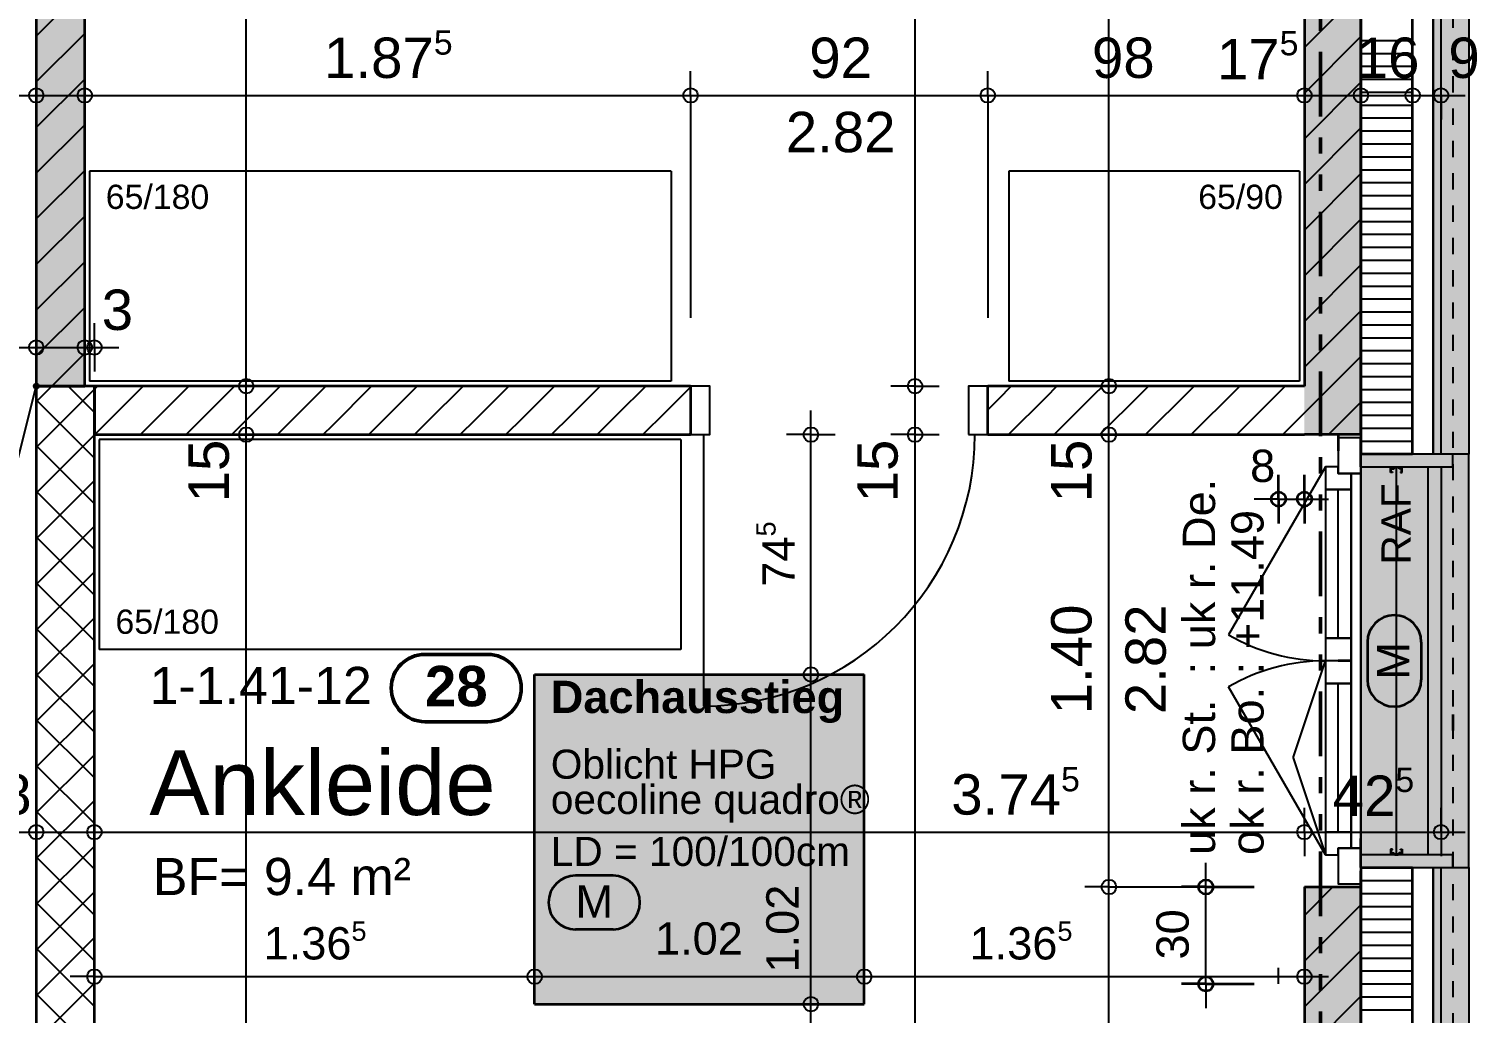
# Model space of a CAD drawing. Header units: centimetres. Extents: x 0.3 to 84.3, y 0.3 to 59.7.
# Drawn here: x 54.47 to 63.44, y 26.53 to 32.63 of the extents above; entities that cross this region are included whole.
import ezdxf

# ---------------------------------------------------------------- set-up
doc = ezdxf.new("R2010")
doc.units = ezdxf.units.CM
for name, pattern in [('AUSGEZOGEN', [0]), ('LINIE_17', [0.05, 0, -0.05]), ('LINIE_23', [0.79, 0.4, -0.13, 0, -0.13, 0, -0.13]), ('PHANTOM', [63.5, 31.75, -6.35, 6.35, -6.35, 6.35, -6.35]), ('PUNKT', [6.35, 0, -6.35]), ('RAND', [44.45, 12.7, -6.35, 12.7, -6.35, 0, -6.35]), ('VERDECKT', [9.525, 6.35, -3.175])]:
    doc.linetypes.add(name, pattern=pattern)
for name, color, linetype, lineweight in [('Allgemein', 7, 'AUSGEZOGEN', 35), ('Bauachsen grob', 7, 'RAND', 25), ('Daemmung', 7, 'AUSGEZOGEN', 35), ('Decke', 7, 'AUSGEZOGEN', 35), ('Fenster', 7, 'AUSGEZOGEN', 35), ('Fuellflaeche tragende Wände MW', 7, 'AUSGEZOGEN', 25), ('Holz Fassadenverkleidung', 7, 'AUSGEZOGEN', 35), ('Holzgelaender', 7, 'AUSGEZOGEN', 50), ('Konstruktion oben', 7, 'VERDECKT', 25), ('Oeffnungsrichtung Fenster', 7, 'AUSGEZOGEN', 25), ('Raumbezeichnung', 7, 'AUSGEZOGEN', 35), ('Rolladen', 7, 'AUSGEZOGEN', 25), ('Spengler', 7, 'AUSGEZOGEN', 35), ('Text Koten', 7, 'AUSGEZOGEN', 50), ('Text Werkplan Ausfuehrung', 7, 'AUSGEZOGEN', 50), ('Tuerzarge', 7, 'AUSGEZOGEN', 25), ('Unterkonstruktion', 7, 'AUSGEZOGEN', 35), ('Vermassung Decke', 180, 'VERDECKT', 50), ('Vorhangbrett', 7, 'AUSGEZOGEN', 25), ('Wand Beton bewehrt', 7, 'AUSGEZOGEN', 35), ('Wand Mauerwerk tragend', 7, 'AUSGEZOGEN', 35), ('Werkplan- Ausfuehrungsmasse', 7, 'AUSGEZOGEN', 25)]:
    doc.layers.add(name, color=color, linetype=linetype, lineweight=lineweight)
for name, color, linetype, lineweight, true_color in [('Brand Text', 7, 'AUSGEZOGEN', 35, 0x656565), ('Elektro Text', 7, 'AUSGEZOGEN', 35, 0x656565), ('Moebel', 7, 'AUSGEZOGEN', 25, 0xababab)]:
    doc.layers.add(name, color=color, linetype=linetype, lineweight=lineweight, true_color=true_color)
doc.styles.add('ARIAL', font='ARIAL.TTF')

msp = doc.modelspace()

# ---------------------------------------------------------------- hatches: boundary and pattern name
at = {"layer": 'Allgemein', "linetype": 'AUSGEZOGEN', "lineweight": 25}
h = msp.add_hatch(color=32, dxfattribs=at)
h.paths.add_polyline_path([(63.168, 27.434), (63.168, 15.698), (63.216, 15.698), (63.216, 27.434)])
h.paths.add_polyline_path([(63.216, 42.154), (63.168, 42.154), (63.168, 38.894), (63.216, 38.894)])
h.paths.add_polyline_path([(63.216, 36.334), (63.168, 36.334), (63.168, 29.994), (63.216, 29.994)])
h.paths.add_polyline_path([(63.216, 44.714), (63.216, 47.612), (63.168, 47.612), (63.168, 44.714)])
for points in [[(63.04, 29.994), (62.72, 29.994), (62.72, 29.914), (63.04, 29.914), (63.12, 29.914), (63.168, 29.914), (63.216, 29.914), (63.288, 29.914), (63.288, 29.994), (63.216, 29.994), (63.168, 29.994), (63.12, 29.994)], [(63.04, 27.514), (62.72, 27.514), (62.72, 27.434), (63.04, 27.434), (63.12, 27.434), (63.168, 27.434), (63.216, 27.434), (63.288, 27.434), (63.288, 27.514), (63.216, 27.514), (63.168, 27.514), (63.12, 27.514)]]:
    msp.add_hatch(color=32, dxfattribs=at).paths.add_polyline_path(points)
at = {"layer": 'Decke', "linetype": 'AUSGEZOGEN', "lineweight": 35, "true_color": 0xedf5de}
msp.add_hatch(color=7, dxfattribs=at).paths.add_polyline_path([(57.605, 28.629), (57.605, 26.589), (59.645, 26.589), (59.645, 28.629)])
at = {"layer": 'Fuellflaeche tragende Wände MW', "linetype": 'AUSGEZOGEN', "lineweight": 25}
h = msp.add_hatch(color=254, dxfattribs=at)
h.paths.add_polyline_path([(62.72, 39.014), (62.72, 42.034), (62.37, 42.034), (62.37, 39.014)])
h.paths.add_polyline_path([(62.37, 27.314), (62.37, 15.818), (62.72, 15.818), (62.72, 27.314)])
h.paths.add_polyline_path([(62.37, 36.214), (62.37, 30.114), (62.72, 30.114), (62.72, 36.214)])
h.paths.add_polyline_path([(62.37, 47.164), (62.37, 44.834), (62.72, 44.834), (62.72, 47.164)])
msp.add_hatch(color=254, dxfattribs=at).paths.add_polyline_path([(54.52, 38.454), (54.52, 30.414), (54.82, 30.414), (54.82, 38.454)])
at = {"layer": 'Holz Fassadenverkleidung', "linetype": 'AUSGEZOGEN', "lineweight": 25, "true_color": 0xfafafa}
for points in [[(63.216, 36.334), (63.216, 29.994), (63.388, 29.994), (63.388, 36.334)], [(63.216, 15.698), (63.388, 15.698), (63.388, 27.434), (63.216, 27.434)]]:
    msp.add_hatch(color=7, dxfattribs=at).paths.add_polyline_path(points)
at = {"layer": 'Holzgelaender', "linetype": 'AUSGEZOGEN', "lineweight": 25, "true_color": 0xf1f1f1}
msp.add_hatch(color=7, dxfattribs=at).paths.add_polyline_path([(63.136, 29.914), (63.136, 27.514), (63.216, 27.514), (63.216, 29.914)])
at = {"layer": 'Spengler', "linetype": 'AUSGEZOGEN', "lineweight": 25, "true_color": 0xfafafa}
msp.add_hatch(color=7, dxfattribs=at).paths.add_polyline_path([(63.388, 29.994), (63.288, 29.994), (63.288, 29.914), (62.72, 29.914), (62.72, 27.514), (63.288, 27.514), (63.288, 27.434), (63.388, 27.434)])
at = {"layer": 'Text Werkplan Ausfuehrung', "linetype": 'AUSGEZOGEN', "lineweight": 25}
for points in [[(54.5055, 30.4177), (54.5343, 30.4181), (54.5093, 30.4244)], [(54.5055, 30.4177), (54.5345, 30.4103), (54.5343, 30.4181)], [(54.5057, 30.4099), (54.5345, 30.4103), (54.5055, 30.4177)], [(54.5057, 30.4099), (54.5307, 30.4036), (54.5345, 30.4103)], [(54.5096, 30.4033), (54.5307, 30.4036), (54.5057, 30.4099)], [(54.5093, 30.4244), (54.5304, 30.4247), (54.5159, 30.4283)], [(54.5093, 30.4244), (54.5343, 30.4181), (54.5304, 30.4247)], [(54.5096, 30.4033), (54.5241, 30.3997), (54.5307, 30.4036)], [(54.5241, 30.3997), (54.5096, 30.4033), (54.5163, 30.3995)], [(54.5159, 30.4283), (54.5304, 30.4247), (54.5237, 30.4285)]]:
    msp.add_hatch(color=7, dxfattribs=at).paths.add_polyline_path(points)

# ---------------------------------------------------------------- linework, layer by layer
at = {"layer": 'Allgemein', "color": 7, "linetype": 'AUSGEZOGEN', "lineweight": 25}
for p, q in [((63.168, 36.334), (63.168, 29.994)), ((63.216, 29.994), (63.216, 36.334)), ((63.04, 29.994), (62.72, 29.994)), ((62.72, 29.994), (62.72, 29.914)), ((63.12, 29.994), (63.04, 29.994)), ((63.168, 29.994), (63.12, 29.994)), ((63.288, 29.994), (63.216, 29.994)), ((63.288, 29.914), (63.288, 29.994)), ((62.72, 29.914), (63.04, 29.914)), ((63.04, 29.914), (63.12, 29.914)), ((63.12, 29.914), (63.168, 29.914)), ((63.168, 29.914), (63.216, 29.914)), ((63.216, 29.914), (63.288, 29.914)), ((63.04, 27.514), (62.72, 27.514)), ((62.72, 27.514), (62.72, 27.434)), ((62.72, 27.434), (63.04, 27.434)), ((63.12, 27.514), (63.04, 27.514)), ((63.04, 27.434), (63.12, 27.434)), ((63.168, 27.514), (63.12, 27.514)), ((63.12, 27.434), (63.168, 27.434)), ((63.216, 27.514), (63.168, 27.514)), ((63.168, 27.434), (63.168, 15.698)), ((63.288, 27.514), (63.216, 27.514)), ((63.216, 27.434), (63.288, 27.434)), ((63.216, 15.698), (63.216, 27.434)), ((63.288, 27.434), (63.288, 27.514))]:
    msp.add_line(p, q, dxfattribs=at)
at = {"layer": 'Bauachsen grob', "color": 32, "linetype": 'LINIE_23', "lineweight": 50, "true_color": 0xc36e14}
msp.add_line((62.47, 1.394), (62.47, 57.974), dxfattribs=at)
at = {"layer": 'Daemmung', "color": 7, "linetype": 'AUSGEZOGEN', "lineweight": 35}
for p, q in [((63.04, 29.994), (63.04, 36.334)), ((62.72, 36.214), (62.72, 30.114)), ((62.72, 30.114), (62.72, 29.994)), ((63.04, 29.994), (62.72, 29.994)), ((62.72, 27.434), (63.04, 27.434)), ((62.72, 27.434), (62.72, 27.314)), ((63.04, 15.698), (63.04, 27.434)), ((62.72, 27.314), (62.72, 15.818))]:
    msp.add_line(p, q, dxfattribs=at)
at = {"layer": 'Daemmung', "color": 7, "linetype": 'AUSGEZOGEN', "lineweight": 25}
for p, q in [((62.72, 27.434), (63.04, 27.434)), ((62.72, 27.354), (63.04, 27.354)), ((62.72, 27.274), (63.04, 27.274)), ((62.72, 27.194), (63.04, 27.194)), ((62.72, 27.114), (63.04, 27.114)), ((62.72, 27.114), (63.04, 27.114)), ((62.72, 27.034), (63.04, 27.034)), ((62.72, 26.954), (63.04, 26.954)), ((62.72, 26.874), (63.04, 26.874)), ((62.72, 26.794), (63.04, 26.794)), ((62.72, 26.794), (63.04, 26.794)), ((62.72, 26.714), (63.04, 26.714)), ((62.72, 26.634), (63.04, 26.634)), ((62.72, 26.554), (63.04, 26.554))]:
    msp.add_line(p, q, dxfattribs=at)
for points in [[(62.72, 32.554), (63.04, 32.554), (63.04, 32.554)], [(62.72, 32.554), (63.04, 32.554), (63.04, 32.554)], [(62.72, 32.474), (63.04, 32.474), (63.04, 32.474)], [(62.72, 32.394), (63.04, 32.394), (63.04, 32.394)], [(62.72, 32.314), (63.04, 32.314), (63.04, 32.314)], [(62.72, 32.234), (63.04, 32.234), (63.04, 32.234)], [(62.72, 32.234), (63.04, 32.234), (63.04, 32.234)], [(62.72, 32.154), (63.04, 32.154), (63.04, 32.154)], [(62.72, 32.074), (63.04, 32.074), (63.04, 32.074)], [(62.72, 31.994), (63.04, 31.994), (63.04, 31.994)], [(62.72, 31.914), (63.04, 31.914), (63.04, 31.914)], [(62.72, 31.914), (63.04, 31.914), (63.04, 31.914)], [(62.72, 31.834), (63.04, 31.834), (63.04, 31.834)], [(62.72, 31.754), (63.04, 31.754), (63.04, 31.754)], [(62.72, 31.674), (62.72, 31.674), (62.72, 31.674), (62.72, 31.674), (63.04, 31.674), (63.04, 31.674)], [(62.72, 31.594), (62.72, 31.594), (62.72, 31.594), (62.72, 31.594), (63.04, 31.594), (63.04, 31.594)], [(62.72, 31.594), (62.72, 31.594), (62.72, 31.594), (62.72, 31.594), (63.04, 31.594), (63.04, 31.594)], [(62.72, 31.514), (62.72, 31.514), (62.72, 31.514), (62.72, 31.514), (63.04, 31.514), (63.04, 31.514)], [(62.72, 31.434), (62.72, 31.434), (62.72, 31.434), (63.04, 31.434), (63.04, 31.434)], [(62.72, 31.354), (62.72, 31.354), (62.72, 31.354), (62.72, 31.354), (63.04, 31.354), (63.04, 31.354)], [(62.72, 31.274), (62.72, 31.274), (62.72, 31.274), (62.72, 31.274), (63.04, 31.274), (63.04, 31.274)], [(62.72, 31.274), (62.72, 31.274), (62.72, 31.274), (62.72, 31.274), (63.04, 31.274), (63.04, 31.274)], [(62.72, 31.194), (62.72, 31.194), (62.72, 31.194), (62.72, 31.194), (63.04, 31.194), (63.04, 31.194)], [(62.72, 31.114), (62.72, 31.114), (62.72, 31.114), (62.72, 31.114), (63.04, 31.114), (63.04, 31.114)], [(62.72, 31.034), (62.72, 31.034), (62.72, 31.034), (62.72, 31.034), (63.04, 31.034)], [(62.72, 30.954), (62.72, 30.954), (62.72, 30.954), (62.72, 30.954), (63.04, 30.954)], [(62.72, 30.954), (62.72, 30.954), (62.72, 30.954), (62.72, 30.954), (63.04, 30.954)], [(62.72, 30.874), (62.72, 30.874), (62.72, 30.874), (62.72, 30.874), (63.04, 30.874)], [(62.72, 30.794), (62.72, 30.794), (62.72, 30.794), (62.72, 30.794), (63.04, 30.794)], [(62.72, 30.714), (62.72, 30.714), (62.72, 30.714), (62.72, 30.714), (63.04, 30.714)], [(62.72, 30.634), (62.72, 30.634), (62.72, 30.634), (62.72, 30.634), (63.04, 30.634)], [(62.72, 30.634), (62.72, 30.634), (62.72, 30.634), (62.72, 30.634), (63.04, 30.634)], [(62.72, 30.554), (62.72, 30.554), (62.72, 30.554), (62.72, 30.554), (63.04, 30.554)], [(62.72, 30.474), (62.72, 30.474), (62.72, 30.474), (62.72, 30.474), (63.04, 30.474)], [(62.72, 30.394), (62.72, 30.394), (62.72, 30.394), (62.72, 30.394), (63.04, 30.394)], [(62.72, 30.314), (62.72, 30.314), (62.72, 30.314), (62.72, 30.314), (63.04, 30.314)], [(62.72, 30.314), (62.72, 30.314), (62.72, 30.314), (62.72, 30.314), (63.04, 30.314)], [(62.72, 30.234), (62.72, 30.234), (62.72, 30.234), (62.72, 30.234), (63.04, 30.234)], [(62.72, 30.154), (62.72, 30.154), (62.72, 30.154), (62.72, 30.154), (63.04, 30.154)], [(62.72, 30.074), (62.72, 30.074), (62.72, 30.074), (62.72, 30.074), (63.04, 30.074)]]:
    msp.add_lwpolyline(points, dxfattribs=at)
at = {"layer": 'Decke', "color": 92, "linetype": 'RAND', "lineweight": 35, "true_color": 0x00c600}
for p, q in [((57.605, 26.589), (57.605, 28.629)), ((57.605, 28.629), (59.645, 28.629)), ((59.645, 26.589), (59.645, 28.629)), ((57.605, 26.589), (59.645, 26.589)), ((59.645, 26.589), (59.645, 26.589))]:
    msp.add_line(p, q, dxfattribs=at)
at = {"layer": 'Elektro Text', "color": 40, "linetype": 'AUSGEZOGEN', "lineweight": 35}
for p, q in [((62.76, 28.8301), (62.76, 28.5973)), ((63.0933, 28.8301), (63.0933, 28.5973)), ((58.0904, 27.3846), (57.8576, 27.3846)), ((58.0904, 27.0512), (57.8576, 27.0512))]:
    msp.add_line(p, q, dxfattribs=at)
for centre, start, end in [((62.9267, 28.8301), 0, 180), ((62.9267, 28.5973), 180, 0), ((57.8576, 27.2179), 90, 270), ((58.0904, 27.2179), 270, 90)]:
    msp.add_arc(centre, 0.1667, start, end, dxfattribs=at)
at = {"layer": 'Fenster', "color": 7, "linetype": 'AUSGEZOGEN', "lineweight": 25}
for p, q in [((62.58, 28.855), (62.58, 29.774)), ((62.58, 27.654), (62.58, 28.573))]:
    msp.add_line(p, q, dxfattribs=at)
for points in [[(62.72, 29.874), (62.72, 30.094), (62.58, 30.094), (62.58, 29.874), (62.72, 29.874)], [(62.72, 27.434), (63.388, 27.434), (63.388, 29.994), (62.72, 29.994), (62.72, 27.434)], [(62.66, 29.774), (62.66, 29.874), (62.58, 29.874), (62.58, 29.914), (62.5, 29.914), (62.5, 29.774), (62.66, 29.774)], [(62.66, 29.874), (62.66, 28.715), (62.58, 28.715), (62.58, 28.713), (62.66, 28.713), (62.66, 27.554), (62.72, 27.554), (62.72, 29.874), (62.66, 29.874)], [(62.66, 28.855), (62.66, 29.774), (62.5, 29.774), (62.5, 28.855), (62.66, 28.855)], [(62.58, 28.715), (62.66, 28.715), (62.66, 28.855), (62.5, 28.855), (62.5, 28.715), (62.58, 28.715)], [(62.66, 28.573), (62.66, 28.713), (62.58, 28.713), (62.5, 28.713), (62.5, 28.573), (62.66, 28.573)], [(62.66, 27.654), (62.66, 28.573), (62.5, 28.573), (62.5, 27.654), (62.66, 27.654)], [(62.58, 27.514), (62.58, 27.554), (62.66, 27.554), (62.66, 27.654), (62.5, 27.654), (62.5, 27.514), (62.58, 27.514)], [(62.72, 27.334), (62.72, 27.554), (62.58, 27.554), (62.58, 27.334), (62.72, 27.334)]]:
    msp.add_lwpolyline(points, dxfattribs=at)
at = {"layer": 'Holz Fassadenverkleidung', "color": 7, "linetype": 'LINIE_17', "lineweight": 25}
msp.add_line((63.288, 47.732), (63.288, 10.796), dxfattribs=at)
at = {"layer": 'Holzgelaender', "color": 7, "linetype": 'AUSGEZOGEN', "lineweight": 25}
for p, q in [((63.136, 27.514), (63.136, 29.914)), ((63.136, 29.914), (63.216, 29.914)), ((63.216, 29.914), (63.216, 27.514)), ((63.216, 27.514), (63.136, 27.514))]:
    msp.add_line(p, q, dxfattribs=at)
at = {"layer": 'Konstruktion oben', "color": 7, "linetype": 'PUNKT', "lineweight": 35}
msp.add_line((63.288, 47.732), (63.288, 10.796), dxfattribs=at)
at = {"layer": 'Moebel', "color": 253, "linetype": 'AUSGEZOGEN', "lineweight": 25, "true_color": 0xababab}
for p, q in [((54.85, 31.744), (54.85, 30.444)), ((58.45, 31.744), (54.85, 31.744)), ((58.45, 31.744), (58.45, 30.444)), ((60.54, 31.744), (60.54, 30.444)), ((62.34, 31.744), (60.54, 31.744)), ((62.34, 31.744), (62.34, 30.444)), ((58.45, 30.444), (54.85, 30.444)), ((62.34, 30.444), (60.54, 30.444)), ((54.91, 30.084), (54.91, 28.784)), ((58.51, 30.084), (54.91, 30.084)), ((58.51, 30.084), (58.51, 28.784)), ((58.51, 28.784), (54.91, 28.784))]:
    msp.add_line(p, q, dxfattribs=at)
at = {"layer": 'Oeffnungsrichtung Fenster', "color": 7, "linetype": 'AUSGEZOGEN', "lineweight": 25}
for p, q in [((62.5, 29.914), (61.9, 28.8748)), ((62.3, 28.1135), (62.5, 28.713)), ((62.5, 27.514), (61.9, 28.5532)), ((62.3, 28.1135), (62.5, 27.514))]:
    msp.add_line(p, q, dxfattribs=at)
for centre, start, end in [((62.5, 29.914), 240, 270), ((62.5, 27.514), 90, 120)]:
    msp.add_arc(centre, 1.2, start, end, dxfattribs=at)
at = {"layer": 'Rolladen', "color": 7, "linetype": 'AUSGEZOGEN', "lineweight": 25}
for p, q in [((62.904, 29.913), (62.908, 29.913)), ((62.904, 29.879), (62.904, 29.913)), ((62.916, 29.879), (62.904, 29.879)), ((62.908, 29.907), (62.908, 29.913)), ((62.908, 29.907), (62.922, 29.907)), ((62.908, 29.883), (62.908, 29.903)), ((62.908, 29.903), (62.9237, 29.903)), ((62.908, 29.883), (62.916, 29.883)), ((62.916, 29.883), (62.916, 29.879)), ((62.922, 29.907), (62.929, 29.914)), ((62.9237, 29.903), (62.9307, 29.91)), ((62.929, 29.914), (62.951, 29.914)), ((62.9493, 29.91), (62.9307, 29.91)), ((62.934, 29.914), (62.935, 29.914)), ((62.935, 29.914), (62.945, 29.914)), ((62.9563, 29.903), (62.9493, 29.91)), ((62.958, 29.907), (62.951, 29.914)), ((62.972, 29.903), (62.9563, 29.903)), ((62.972, 29.907), (62.958, 29.907)), ((62.964, 29.883), (62.964, 29.879)), ((62.972, 29.883), (62.964, 29.883)), ((62.964, 29.879), (62.976, 29.879)), ((62.972, 29.913), (62.976, 29.913)), ((62.972, 29.907), (62.972, 29.913)), ((62.972, 29.883), (62.972, 29.903)), ((62.976, 29.879), (62.976, 29.913)), ((62.904, 27.549), (62.904, 27.515)), ((62.916, 27.549), (62.904, 27.549)), ((62.908, 27.545), (62.916, 27.545)), ((62.908, 27.545), (62.908, 27.525)), ((62.908, 27.525), (62.9237, 27.525)), ((62.908, 27.521), (62.922, 27.521)), ((62.908, 27.521), (62.908, 27.515)), ((62.916, 27.545), (62.916, 27.549)), ((62.922, 27.521), (62.929, 27.514)), ((62.9237, 27.525), (62.9307, 27.518)), ((62.9563, 27.525), (62.9493, 27.518)), ((62.958, 27.521), (62.951, 27.514)), ((62.972, 27.525), (62.9563, 27.525)), ((62.972, 27.521), (62.958, 27.521)), ((62.964, 27.549), (62.976, 27.549)), ((62.964, 27.545), (62.964, 27.549)), ((62.972, 27.545), (62.964, 27.545)), ((62.972, 27.545), (62.972, 27.525)), ((62.972, 27.521), (62.972, 27.515)), ((62.976, 27.549), (62.976, 27.515)), ((62.904, 27.515), (62.908, 27.515)), ((62.929, 27.514), (62.951, 27.514)), ((62.9493, 27.518), (62.9307, 27.518)), ((62.934, 27.514), (62.935, 27.514)), ((62.935, 27.514), (62.945, 27.514)), ((62.972, 27.515), (62.976, 27.515))]:
    msp.add_line(p, q, dxfattribs=at)
at = {"layer": 'Rolladen', "color": 7, "linetype": 'PHANTOM', "lineweight": 25}
msp.add_line((62.94, 27.514), (62.94, 29.914), dxfattribs=at)
at = {"layer": 'Spengler', "color": 7, "linetype": 'AUSGEZOGEN', "lineweight": 25}
for p, q in [((63.388, 36.334), (63.388, 29.994)), ((63.388, 27.434), (63.388, 15.698))]:
    msp.add_line(p, q, dxfattribs=at)
at = {"layer": 'Text Werkplan Ausfuehrung', "color": 7, "linetype": 'AUSGEZOGEN', "lineweight": 25}
for p, q in [((54.113, 28.794), (54.52, 30.414)), ((54.5055, 30.4177), (54.5055, 30.4177)), ((54.5163, 30.3995), (54.5163, 30.3995)), ((54.5237, 30.4285), (54.5237, 30.4285)), ((54.5345, 30.4103), (54.5345, 30.4103))]:
    msp.add_line(p, q, dxfattribs=at)
at = {"layer": 'Text Werkplan Ausfuehrung', "color": 240, "linetype": 'AUSGEZOGEN', "lineweight": 50}
for p, q in [((57.3142, 28.754), (56.9257, 28.754)), ((57.3142, 28.3373), (56.9257, 28.3373))]:
    msp.add_line(p, q, dxfattribs=at)
at = {"layer": 'Text Werkplan Ausfuehrung', "color": 7, "linetype": 'AUSGEZOGEN', "lineweight": 25}
msp.add_circle((54.52, 30.414), 0.015, dxfattribs=at)
at = {"layer": 'Text Werkplan Ausfuehrung', "color": 240, "linetype": 'AUSGEZOGEN', "lineweight": 50}
for centre, start, end in [((56.9257, 28.5456), 90, 270), ((57.3142, 28.5456), 270, 90)]:
    msp.add_arc(centre, 0.2083, start, end, dxfattribs=at)
at = {"layer": 'Tuerzarge', "color": 7, "linetype": 'AUSGEZOGEN', "lineweight": 25}
msp.add_line((58.65, 30.114), (58.65, 28.434), dxfattribs=at)
for points in [[(58.57, 30.114), (58.69, 30.114), (58.69, 30.414), (58.57, 30.414), (58.57, 30.114)], [(60.29, 30.114), (60.41, 30.114), (60.41, 30.414), (60.29, 30.414), (60.29, 30.114)]]:
    msp.add_lwpolyline(points, dxfattribs=at)
msp.add_arc((58.65, 30.114), 1.68, 270, 0, dxfattribs=at)
at = {"layer": 'Unterkonstruktion', "color": 7, "linetype": 'AUSGEZOGEN', "lineweight": 25}
for p, q in [((63.04, 36.334), (63.04, 29.994)), ((63.168, 29.994), (63.168, 36.334)), ((63.12, 29.994), (63.04, 29.994)), ((63.168, 29.994), (63.12, 29.994)), ((63.04, 27.434), (63.12, 27.434)), ((63.04, 27.434), (63.04, 15.698)), ((63.12, 27.434), (63.168, 27.434)), ((63.168, 15.698), (63.168, 27.434))]:
    msp.add_line(p, q, dxfattribs=at)
at = {"layer": 'Vermassung Decke', "color": 92, "linetype": 'AUSGEZOGEN', "lineweight": 25, "true_color": 0x00c600}
for p, q in [((59.315, 30.114), (59.315, 30.264)), ((59.315, 30.114), (59.165, 30.114)), ((59.315, 30.114), (59.465, 30.114)), ((59.315, 30.114), (59.315, 30.114)), ((59.315, 28.629), (59.315, 30.114)), ((59.315, 28.629), (59.165, 28.629)), ((59.315, 28.629), (59.465, 28.629)), ((59.315, 28.629), (59.345, 28.629)), ((59.315, 26.589), (59.315, 28.629)), ((54.88, 26.759), (54.88, 26.909)), ((57.605, 26.759), (57.605, 26.909)), ((59.645, 26.759), (59.645, 26.909)), ((62.37, 26.759), (62.37, 26.909)), ((54.88, 26.759), (54.73, 26.759)), ((54.88, 26.759), (54.88, 26.609)), ((54.88, 26.759), (54.88, 26.759)), ((57.605, 26.759), (57.605, 26.789)), ((57.605, 26.759), (57.605, 26.609)), ((57.605, 26.759), (59.645, 26.759)), ((59.645, 26.759), (59.645, 26.789)), ((59.645, 26.759), (59.645, 26.609)), ((59.645, 26.759), (62.37, 26.759)), ((62.37, 26.759), (62.37, 26.609)), ((62.37, 26.759), (62.37, 26.759)), ((62.37, 26.759), (62.52, 26.759)), ((59.315, 26.589), (59.165, 26.589)), ((59.315, 26.589), (59.465, 26.589)), ((59.315, 26.589), (59.345, 26.589)), ((59.315, 25.104), (59.315, 26.589))]:
    msp.add_line(p, q, dxfattribs=at)
msp.add_lwpolyline([(54.88, 26.759), (55.6718, 26.759), (55.6718, 26.759), (57.605, 26.759)], dxfattribs=at)
for centre in [(59.315, 30.114), (59.315, 28.629), (54.88, 26.759), (57.605, 26.759), (59.645, 26.759), (62.37, 26.759), (59.315, 26.589)]:
    msp.add_circle(centre, 0.045, dxfattribs=at)
at = {"layer": 'Vorhangbrett', "color": 191, "linetype": 'PUNKT', "lineweight": 25, "true_color": 0xbe96ea}
msp.add_line((62.21, 26.714), (62.21, 30.114), dxfattribs=at)
at = {"layer": 'Vorhangbrett', "color": 191, "linetype": 'AUSGEZOGEN', "lineweight": 35, "true_color": 0xbe96ea}
for p, q in [((62.21, 29.7147), (62.21, 29.8647)), ((62.37, 29.7147), (62.37, 29.8647)), ((62.21, 29.7147), (62.21, 29.5647)), ((62.37, 29.7147), (62.37, 29.5647)), ((61.76, 27.314), (61.61, 27.314)), ((61.76, 27.314), (61.91, 27.314)), ((61.76, 27.314), (62.06, 27.314)), ((61.76, 26.714), (61.61, 26.714)), ((61.76, 26.714), (61.91, 26.714)), ((61.76, 26.714), (62.06, 26.714))]:
    msp.add_line(p, q, dxfattribs=at)
at = {"layer": 'Vorhangbrett', "color": 191, "linetype": 'AUSGEZOGEN', "lineweight": 25, "true_color": 0xbe96ea}
for p, q in [((62.21, 29.7147), (62.06, 29.7147)), ((62.21, 29.7147), (62.37, 29.7147)), ((62.37, 29.7147), (62.52, 29.7147)), ((61.76, 27.314), (61.76, 27.464)), ((61.76, 26.714), (61.76, 27.314)), ((61.76, 26.714), (61.76, 26.564))]:
    msp.add_line(p, q, dxfattribs=at)
at = {"layer": 'Vorhangbrett', "color": 191, "linetype": 'AUSGEZOGEN', "lineweight": 35, "true_color": 0xbe96ea}
for centre in [(62.21, 29.7147), (62.37, 29.7147), (61.76, 27.314), (61.76, 26.714)]:
    msp.add_circle(centre, 0.045, dxfattribs=at)
at = {"layer": 'Wand Beton bewehrt', "color": 7, "linetype": 'AUSGEZOGEN', "lineweight": 35}
for p, q in [((54.82, 30.414), (54.52, 30.414)), ((54.52, 30.414), (54.52, 23.934)), ((54.88, 30.414), (54.82, 30.414)), ((54.88, 30.114), (54.88, 30.414)), ((54.88, 25.104), (54.88, 30.114))]:
    msp.add_line(p, q, dxfattribs=at)
at = {"layer": 'Wand Beton bewehrt', "color": 7, "linetype": 'AUSGEZOGEN', "lineweight": 25}
for p, q in [((54.52, 30.3181), (54.6159, 30.414)), ((54.52, 30.0352), (54.88, 30.3952)), ((54.7179, 30.414), (54.88, 30.2519)), ((54.52, 30.3291), (54.88, 29.9691)), ((54.52, 29.7524), (54.88, 30.1124)), ((54.52, 30.0462), (54.88, 29.6862)), ((54.52, 29.4695), (54.88, 29.8295)), ((54.52, 29.7634), (54.88, 29.4034)), ((54.52, 29.1867), (54.88, 29.5467)), ((54.52, 29.4805), (54.88, 29.1205)), ((54.52, 28.9038), (54.88, 29.2638)), ((54.52, 29.1977), (54.88, 28.8377)), ((54.52, 28.621), (54.88, 28.981)), ((54.52, 28.9149), (54.88, 28.5549)), ((54.52, 28.3382), (54.88, 28.6982)), ((54.52, 28.632), (54.88, 28.272)), ((54.52, 28.0553), (54.88, 28.4153)), ((54.52, 28.3492), (54.88, 27.9892)), ((54.52, 27.7725), (54.88, 28.1325)), ((54.52, 28.0663), (54.88, 27.7063)), ((54.52, 27.4896), (54.88, 27.8496)), ((54.52, 27.7835), (54.88, 27.4235)), ((54.52, 27.2068), (54.88, 27.5668)), ((54.52, 27.5006), (54.88, 27.1406)), ((54.52, 26.9239), (54.88, 27.2839)), ((54.52, 27.2178), (54.88, 26.8578)), ((54.52, 26.6411), (54.88, 27.0011)), ((54.52, 26.935), (54.88, 26.575)), ((54.52, 26.3583), (54.88, 26.7183)), ((54.52, 26.6521), (54.88, 26.2921))]:
    msp.add_line(p, q, dxfattribs=at)
at = {"layer": 'Wand Mauerwerk tragend', "color": 7, "linetype": 'AUSGEZOGEN', "lineweight": 35}
for p, q in [((54.82, 30.414), (54.82, 38.454)), ((54.52, 37.714), (54.52, 30.414)), ((62.37, 36.214), (62.37, 30.414)), ((62.72, 30.114), (62.72, 36.214)), ((54.52, 30.414), (54.82, 30.414)), ((58.57, 30.414), (54.88, 30.414)), ((54.88, 30.414), (54.88, 30.114)), ((58.57, 30.414), (58.57, 30.114)), ((60.41, 30.114), (60.41, 30.414)), ((62.37, 30.414), (60.41, 30.414)), ((54.88, 30.114), (58.57, 30.114)), ((60.41, 30.114), (62.37, 30.114)), ((62.58, 30.114), (62.37, 30.114)), ((62.72, 30.114), (62.58, 30.114)), ((62.37, 27.314), (62.58, 27.314)), ((62.37, 27.314), (62.37, 25.104)), ((62.58, 27.314), (62.72, 27.314)), ((62.72, 15.818), (62.72, 27.314))]:
    msp.add_line(p, q, dxfattribs=at)
at = {"layer": 'Wand Mauerwerk tragend', "color": 7, "linetype": 'AUSGEZOGEN', "lineweight": 25}
for p, q in [((54.52, 32.5808), (54.82, 32.8808)), ((54.52, 32.298), (54.82, 32.598)), ((54.52, 32.0151), (54.82, 32.3151)), ((54.52, 31.7323), (54.82, 32.0323)), ((54.52, 31.4494), (54.82, 31.7494)), ((54.52, 31.1666), (54.82, 31.4666)), ((54.52, 30.8837), (54.82, 31.1837)), ((54.52, 30.6009), (54.82, 30.9009)), ((54.6159, 30.414), (54.82, 30.6181)), ((54.88, 30.3952), (54.8988, 30.414)), ((62.5184, 30.114), (62.72, 30.3156)), ((62.2355, 30.114), (62.37, 30.2485)), ((58.5586, 30.114), (58.57, 30.1254)), ((62.37, 27.1372), (62.5468, 27.314)), ((62.37, 26.8544), (62.72, 27.2044)), ((62.37, 26.5715), (62.72, 26.9215)), ((62.37, 26.2887), (62.72, 26.6387))]:
    msp.add_line(p, q, dxfattribs=at)
at = {"layer": 'Wand Mauerwerk tragend', "color": 180, "linetype": 'PUNKT', "lineweight": 35}
for p, q in [((62.72, 30.114), (62.58, 30.114)), ((62.58, 30.114), (62.58, 27.314)), ((62.72, 29.994), (62.72, 30.114)), ((62.72, 29.914), (62.72, 29.994)), ((62.72, 27.514), (62.72, 29.914)), ((62.72, 27.434), (62.72, 27.514)), ((62.72, 27.314), (62.72, 27.434)), ((62.58, 27.314), (62.72, 27.314))]:
    msp.add_line(p, q, dxfattribs=at)
at = {"layer": 'Wand Mauerwerk tragend', "color": 7, "linetype": 'AUSGEZOGEN', "lineweight": 25}
for points in [[(62.37, 32.5112), (62.37, 32.5112), (62.72, 32.8612)], [(62.37, 32.2284), (62.37, 32.2284), (62.72, 32.5784)], [(62.37, 31.9455), (62.37, 31.9455), (62.72, 32.2955)], [(62.37, 31.6627), (62.37, 31.6627), (62.72, 32.0127)], [(62.37, 31.3798), (62.37, 31.3798), (62.72, 31.7298)], [(62.37, 31.097), (62.37, 31.097), (62.72, 31.447)], [(62.37, 30.8142), (62.37, 30.8142), (62.72, 31.1641)], [(62.37, 30.5313), (62.37, 30.5313), (62.72, 30.8813)], [(62.37, 30.2485), (62.37, 30.2485), (62.72, 30.5985)], [(54.8816, 30.114), (54.8817, 30.1141), (54.8817, 30.1141), (55.1816, 30.414)], [(55.1645, 30.114), (55.1763, 30.1259), (55.1763, 30.1259), (55.4645, 30.414)], [(55.4473, 30.114), (55.471, 30.1377), (55.471, 30.1377), (55.7473, 30.414)], [(55.7302, 30.114), (55.7656, 30.1495), (55.7656, 30.1495), (56.0302, 30.414)], [(56.013, 30.114), (56.0603, 30.1613), (56.0603, 30.1613), (56.313, 30.414)], [(56.2958, 30.114), (56.3549, 30.1731), (56.3549, 30.1731), (56.5958, 30.414)], [(56.5787, 30.114), (56.6496, 30.1849), (56.6496, 30.1849), (56.8787, 30.414)], [(56.8615, 30.114), (56.9442, 30.1967), (56.9442, 30.1967), (57.1615, 30.414)], [(57.1444, 30.114), (57.2388, 30.2085), (57.2388, 30.2085), (57.4444, 30.414)], [(57.4272, 30.114), (57.5335, 30.2203), (57.5335, 30.2203), (57.7272, 30.414)], [(57.71, 30.114), (57.8281, 30.2321), (57.8281, 30.2321), (58.01, 30.414)], [(57.9929, 30.114), (58.1228, 30.2439), (58.1228, 30.2439), (58.2929, 30.414)], [(58.2757, 30.114), (58.4174, 30.2557), (58.4174, 30.2557), (58.57, 30.4083)], [(60.41, 30.2684), (60.4799, 30.3383), (60.4799, 30.3383), (60.5556, 30.414)], [(60.5385, 30.114), (60.7746, 30.3501), (60.7746, 30.3501), (60.8385, 30.414)], [(60.8213, 30.114), (61.0692, 30.3619), (61.0692, 30.3619), (61.1213, 30.414)], [(61.1042, 30.114), (61.3639, 30.3737), (61.3639, 30.3737), (61.4042, 30.414)], [(61.387, 30.114), (61.6585, 30.3855), (61.6585, 30.3855), (61.687, 30.414)], [(61.6698, 30.114), (61.9532, 30.3973), (61.9532, 30.3973), (61.9698, 30.414)], [(61.9527, 30.114), (62.2478, 30.4091), (62.2478, 30.4091), (62.2527, 30.414)]]:
    msp.add_lwpolyline(points, dxfattribs=at)
at = {"layer": 'Werkplan- Ausfuehrungsmasse', "color": 7, "linetype": 'AUSGEZOGEN', "lineweight": 25}
for p, q in [((59.96, 30.414), (59.96, 40.894)), ((55.82, 30.414), (55.82, 38.454)), ((61.16, 30.414), (61.16, 36.214)), ((54.52, 32.214), (54.52, 32.364)), ((54.82, 32.214), (54.82, 32.364)), ((58.57, 32.214), (58.57, 32.364)), ((60.41, 32.214), (60.41, 32.364)), ((62.37, 32.214), (62.37, 32.364)), ((62.72, 32.214), (62.72, 32.364)), ((63.04, 32.214), (63.04, 32.364)), ((63.216, 32.214), (63.216, 32.364)), ((52.12, 32.214), (54.52, 32.214)), ((54.52, 32.214), (54.52, 32.064)), ((54.52, 32.214), (54.52, 32.214)), ((54.52, 32.214), (54.82, 32.214)), ((54.82, 32.214), (54.82, 32.064)), ((54.82, 32.214), (54.82, 32.214)), ((54.82, 32.214), (58.57, 32.214)), ((58.57, 32.214), (58.57, 32.064)), ((58.57, 32.214), (60.41, 32.214)), ((60.41, 32.214), (60.41, 32.064)), ((60.41, 32.214), (60.41, 30.8367)), ((60.41, 32.214), (62.37, 32.214)), ((62.37, 32.214), (62.37, 32.064)), ((62.37, 32.214), (62.37, 32.214)), ((62.37, 32.214), (62.72, 32.214)), ((62.72, 32.214), (62.72, 32.064)), ((62.72, 32.214), (62.72, 32.214)), ((62.72, 32.214), (63.04, 32.214)), ((63.04, 32.214), (63.04, 32.064)), ((63.04, 32.214), (63.04, 32.214)), ((63.04, 32.214), (63.216, 32.214)), ((63.216, 32.214), (63.216, 32.064)), ((63.216, 32.214), (63.216, 32.214)), ((63.216, 32.214), (63.366, 32.214)), ((54.52, 30.654), (54.52, 30.804)), ((54.82, 30.654), (54.82, 30.804)), ((54.88, 30.654), (54.88, 30.804)), ((52.12, 30.654), (54.52, 30.654)), ((54.52, 30.654), (54.52, 30.504)), ((54.52, 30.654), (54.52, 30.654)), ((54.52, 30.654), (54.82, 30.654)), ((54.82, 30.654), (54.82, 30.504)), ((54.82, 30.654), (54.82, 30.654)), ((54.82, 30.654), (54.88, 30.654)), ((54.88, 30.654), (54.88, 30.504)), ((54.88, 30.654), (54.88, 30.654)), ((54.88, 30.654), (55.03, 30.654)), ((55.82, 30.414), (55.67, 30.414)), ((55.82, 30.414), (55.97, 30.414)), ((55.82, 30.414), (55.82, 30.414)), ((55.82, 30.114), (55.82, 30.414)), ((59.96, 30.414), (59.81, 30.414)), ((59.96, 30.414), (60.11, 30.414)), ((59.96, 30.414), (59.96, 30.414)), ((59.96, 30.114), (59.96, 30.414)), ((61.16, 30.414), (61.01, 30.414)), ((61.16, 30.414), (61.31, 30.414)), ((61.16, 30.414), (61.16, 30.414)), ((61.16, 30.114), (61.16, 30.414)), ((55.82, 30.114), (55.67, 30.114)), ((55.82, 30.114), (55.97, 30.114)), ((55.82, 30.114), (55.82, 30.114)), ((59.96, 30.114), (59.81, 30.114)), ((59.96, 30.114), (60.11, 30.114)), ((59.96, 30.114), (59.96, 30.114)), ((59.96, 25.104), (59.96, 30.114)), ((61.16, 30.114), (61.01, 30.114)), ((61.16, 30.114), (61.31, 30.114)), ((61.16, 27.314), (61.16, 30.114)), ((54.52, 27.654), (54.52, 27.804)), ((54.88, 27.654), (54.88, 27.804)), ((62.37, 27.654), (62.37, 27.804)), ((63.216, 27.654), (63.216, 27.804)), ((52.12, 27.654), (54.52, 27.654)), ((54.52, 27.654), (54.52, 27.504)), ((54.52, 27.654), (54.52, 27.654)), ((54.52, 27.654), (54.88, 27.654)), ((54.88, 27.654), (54.88, 27.504)), ((54.88, 27.654), (54.88, 27.654)), ((54.88, 27.654), (62.37, 27.654)), ((62.37, 27.654), (62.37, 27.504)), ((62.37, 27.654), (62.37, 27.654)), ((62.37, 27.654), (63.216, 27.654)), ((63.216, 27.654), (63.216, 27.504)), ((63.216, 27.654), (63.216, 27.654)), ((63.216, 27.654), (63.366, 27.654)), ((61.16, 27.314), (61.01, 27.314)), ((61.16, 27.314), (61.31, 27.314)), ((61.16, 25.104), (61.16, 27.314))]:
    msp.add_line(p, q, dxfattribs=at)
for points in [[(58.57, 32.214), (58.57, 31.8265), (58.57, 31.8265), (58.57, 30.8367)], [(55.82, 25.104), (55.82, 28.2322), (55.82, 28.2322), (55.82, 30.114)], [(61.16, 30.114), (61.3693, 30.114), (61.3693, 30.114), (61.4309, 30.114), (61.4309, 30.114), (61.96, 30.114)], [(61.16, 27.314), (61.3285, 27.314), (61.3285, 27.314), (61.3813, 27.314), (61.3813, 27.314), (61.5297, 27.314), (61.5297, 27.314), (61.96, 27.314)]]:
    msp.add_lwpolyline(points, dxfattribs=at)
for centre in [(54.52, 32.214), (54.82, 32.214), (58.57, 32.214), (60.41, 32.214), (62.37, 32.214), (62.72, 32.214), (63.04, 32.214), (63.216, 32.214), (54.52, 30.654), (54.82, 30.654), (54.88, 30.654), (55.82, 30.414), (59.96, 30.414), (61.16, 30.414), (55.82, 30.114), (59.96, 30.114), (61.16, 30.114), (54.52, 27.654), (54.88, 27.654), (62.37, 27.654), (63.216, 27.654), (61.16, 27.314)]:
    msp.add_circle(centre, 0.045, dxfattribs=at)

# ---------------------------------------------------------------- texts
at = {"layer": 'Brand Text', "color": 240, "linetype": 'AUSGEZOGEN', "lineweight": 35, "insert": (57.705, 28.329), "char_height": 0.2, "width": 0.1, "attachment_point": 7, "style": 'ARIAL'}
msp.add_mtext('\\fArial|i0|b1|c0|p0;Dachausstieg', dxfattribs=at)
at = {"layer": 'Elektro Text', "color": 40, "linetype": 'AUSGEZOGEN', "lineweight": 35, "insert": (63.02, 28.5973), "char_height": 0.2, "width": 0.1, "attachment_point": 7, "rotation": 90, "style": 'ARIAL'}
msp.add_mtext('M', dxfattribs=at)
at = {"layer": 'Elektro Text', "color": 40, "linetype": 'AUSGEZOGEN', "lineweight": 35, "insert": (57.8576, 27.1246), "char_height": 0.2, "width": 0.1, "attachment_point": 7, "style": 'ARIAL'}
msp.add_mtext('M', dxfattribs=at)
at = {"layer": 'Moebel', "color": 253, "linetype": 'AUSGEZOGEN', "lineweight": 25, "true_color": 0xababab, "char_height": 0.15, "width": 0.075, "attachment_point": 7, "style": 'ARIAL'}
for s, insert in [('65/180', (54.95, 31.509)), ('65/90', (61.7125, 31.509)), ('65/180', (55.01, 28.879))]:
    msp.add_mtext(s, dxfattribs=dict(at, insert=insert))
at = {"layer": 'Raumbezeichnung', "color": 7, "linetype": 'AUSGEZOGEN', "lineweight": 50, "char_height": 0.23, "width": 0.115, "attachment_point": 7, "style": 'ARIAL'}
for s, insert in [('1-1.41-12', (55.2215, 28.4466)), ('BF=\\~9.4\\~m²', (55.2415, 27.2607))]:
    msp.add_mtext(s, dxfattribs=dict(at, insert=insert))
at = {"layer": 'Raumbezeichnung', "color": 7, "linetype": 'AUSGEZOGEN', "lineweight": 35, "insert": (55.22, 27.754), "char_height": 0.4, "width": 0.2, "attachment_point": 7, "style": 'ARIAL'}
msp.add_mtext('Ankleide', dxfattribs=at)
at = {"layer": 'Text Koten', "color": 7, "linetype": 'AUSGEZOGEN', "lineweight": 35, "char_height": 0.2, "width": 0.1, "attachment_point": 7, "rotation": 90, "style": 'ARIAL'}
for s, insert in [('uk\\~r.\\~St.\\~\\~:\\~uk\\~r.\\~De.', (61.82, 27.5123)), ('ok\\~r.\\~Bo.\\~:\\~+11.49', (62.12, 27.5123))]:
    msp.add_mtext(s, dxfattribs=dict(at, insert=insert))
at = {"layer": 'Text Werkplan Ausfuehrung', "color": 7, "linetype": 'AUSGEZOGEN', "lineweight": 35, "insert": (63.027, 29.31), "char_height": 0.18, "width": 0.09, "attachment_point": 7, "rotation": 90, "style": 'ARIAL'}
msp.add_mtext('RAF', dxfattribs=at)
at = {"layer": 'Text Werkplan Ausfuehrung', "color": 240, "linetype": 'AUSGEZOGEN', "lineweight": 50, "insert": (56.9257, 28.429), "char_height": 0.25, "width": 0.125, "attachment_point": 7, "style": 'ARIAL'}
msp.add_mtext('\\fArial|i0|b1|c0|p0;28', dxfattribs=at)
at = {"layer": 'Text Werkplan Ausfuehrung', "color": 7, "linetype": 'AUSGEZOGEN', "lineweight": 35, "char_height": 0.18, "width": 0.09, "attachment_point": 7, "style": 'ARIAL'}
for s, insert in [('Oblicht\\~HPG\\~', (57.705, 27.9817)), ('oecoline\\~quadro®', (57.705, 27.7117)), ('LD\\~=\\~100/100cm', (57.705, 27.4417))]:
    msp.add_mtext(s, dxfattribs=dict(at, insert=insert))
at = {"layer": 'Vermassung Decke', "color": 92, "linetype": 'AUSGEZOGEN', "lineweight": 35, "true_color": 0x00c600, "attachment_point": 7, "rotation": 90, "style": 'ARIAL'}
for s, insert, char_height, width in [('5', (59.0983, 29.4836), 0.12, 0.06), ('74', (59.215, 29.1728), 0.2, 0.1), ('1.02', (59.2416, 26.7845), 0.2, 0.1)]:
    msp.add_mtext(s, dxfattribs=dict(at, insert=insert, char_height=char_height, width=width))
at = {"layer": 'Vermassung Decke', "color": 92, "linetype": 'AUSGEZOGEN', "lineweight": 35, "true_color": 0x00c600, "attachment_point": 7, "style": 'ARIAL'}
for s, insert, char_height, width in [('5', (56.4711, 26.9792), 0.12, 0.06), ('1.02', (58.35, 26.8924), 0.2, 0.1), ('5', (60.8411, 26.9792), 0.12, 0.06), ('1.36', (55.9273, 26.8625), 0.2, 0.1), ('1.36', (60.2973, 26.8625), 0.2, 0.1)]:
    msp.add_mtext(s, dxfattribs=dict(at, insert=insert, char_height=char_height, width=width))
at = {"layer": 'Vorhangbrett', "color": 191, "linetype": 'AUSGEZOGEN', "lineweight": 35, "true_color": 0xbe96ea, "insert": (62.0339, 29.8181), "char_height": 0.2, "width": 0.1, "attachment_point": 7, "style": 'ARIAL'}
msp.add_mtext('8', dxfattribs=at)
at = {"layer": 'Vorhangbrett', "color": 191, "linetype": 'AUSGEZOGEN', "lineweight": 35, "true_color": 0xbe96ea, "insert": (61.6565, 26.8653), "char_height": 0.2, "width": 0.1, "attachment_point": 7, "rotation": 90, "style": 'ARIAL'}
msp.add_mtext('30', dxfattribs=at)
at = {"layer": 'Werkplan- Ausfuehrungsmasse', "color": 7, "linetype": 'AUSGEZOGEN', "lineweight": 50, "attachment_point": 7, "style": 'ARIAL'}
for s, insert, char_height, width in [('1.87', (56.3011, 32.3183), 0.25, 0.125), ('5', (56.9808, 32.4641), 0.15, 0.075), ('92', (59.305, 32.3183), 0.25, 0.125), ('98', (61.0547, 32.3183), 0.25, 0.125), ('17', (61.8284, 32.314), 0.25, 0.125), ('5', (62.2168, 32.4598), 0.15, 0.075), ('16', (62.6938, 32.3183), 0.25, 0.125), ('9', (63.261, 32.3183), 0.25, 0.125), ('2.82', (59.1593, 31.8587), 0.25, 0.125), ('3', (54.925, 30.7584), 0.25, 0.125), ('18', (54.1019, 27.7583), 0.25, 0.125), ('3.74', (60.1839, 27.7584), 0.25, 0.125), ('5', (60.8636, 27.9043), 0.15, 0.075), ('42', (62.5447, 27.754), 0.25, 0.125), ('5', (62.9332, 27.8998), 0.15, 0.075)]:
    msp.add_mtext(s, dxfattribs=dict(at, insert=insert, char_height=char_height, width=width))
at = {"layer": 'Werkplan- Ausfuehrungsmasse', "color": 7, "linetype": 'AUSGEZOGEN', "lineweight": 50, "char_height": 0.25, "width": 0.125, "attachment_point": 7, "rotation": 90, "style": 'ARIAL'}
for s, insert in [('15', (55.7157, 29.6945)), ('15', (59.8557, 29.6945)), ('15', (61.0557, 29.6945)), ('1.40', (61.0557, 28.3825)), ('2.82', (61.5153, 28.3833))]:
    msp.add_mtext(s, dxfattribs=dict(at, insert=insert))

doc.saveas('drawing.dxf')
